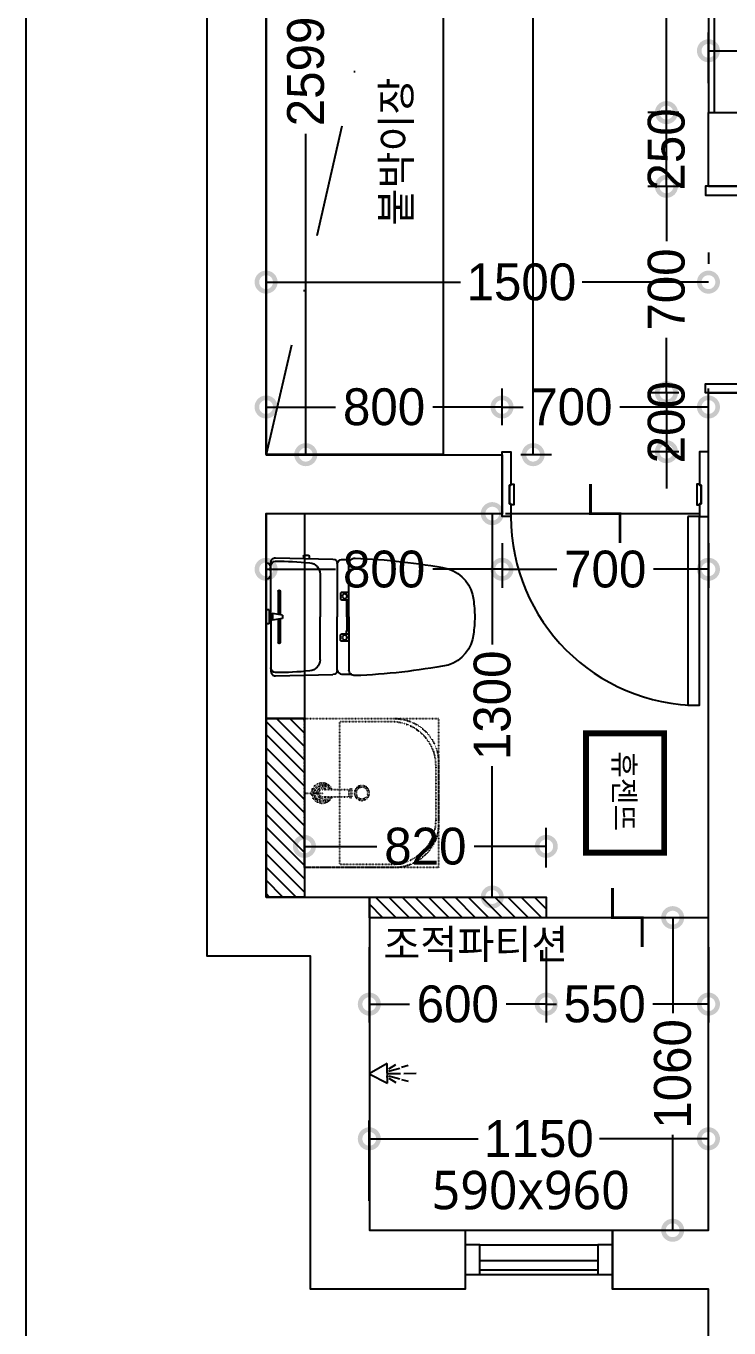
# Model space of a CAD drawing. Header units: millimetres. Extents: x 43335 to 261478, y -4312 to 41218.
# Drawn here: x 90929 to 93312, y 17286 to 21701 of the extents above; entities that cross this region are included whole.
import ezdxf

# ---------------------------------------------------------------- set-up
doc = ezdxf.new("R2010")
doc.units = ezdxf.units.MM
for name, pattern in [('CONT', [2, 1, 1]), ('DASHDOT', [25.4, 12.7, -6.35, 0, -6.35]), ('DOT', [0.25, 0, -0.25]), ('HIDDEN', [0.375, 0.25, -0.125])]:
    doc.linetypes.add(name, pattern=pattern)
for name, color, linetype in [('0-ELC TEXT', 7, 'Continuous'), ('06-FUR', 6, 'Continuous'), ('3.기호.계단선', 30, 'Continuous'), ('BATH', 5, 'Continuous'), ('CO-BATH', 6, 'Continuous'), ('DIM', 7, 'Continuous'), ('FIN', 2, 'Continuous'), ('HL', 6, 'HIDDEN'), ('P-门', 4, 'Continuous'), ('S-DIM', 7, 'Continuous'), ('TOILET-1', 6, 'Continuous'), ('문자선', 3, 'Continuous'), ('벽1', 2, 'Continuous'), ('욕실마감선', 4, 'Continuous'), ('인테리어_가구_제작', 6, 'Continuous'), ('인테리어_기타', 8, 'Continuous'), ('인테리어_해치_벽체', 8, 'Continuous'), ('평면_가구', 6, 'Continuous')]:
    doc.layers.add(name, color=color, linetype=linetype)
doc.layers.add('001_벽_창호', color=4, linetype='Continuous', lineweight=9)
doc.layers.add('C-LIGHITING', color=1, linetype='Continuous', lineweight=0)
doc.styles.add('돋움', font='malgun.ttf')
doc.styles.add('스타일1', font='HANDotum.ttf')
doc.styles.add('코레일둥고', font='HANDotum.ttf')
doc.dimstyles.new('50', dxfattribs={"dimscale": 50, "dimtxt": 2.5, "dimasz": 2.5, "dimexe": 1.25, "dimexo": 2, "dimtad": 0, "dimdec": 0, "dimtxsty": '스타일1', "dimblk": 'DOTSMALL', "dimcen": 2.5, "dimclrd": 1, "dimclre": 1, "dimclrt": 2, "dimadec": 0, "dimazin": 0, "dimtfac": 1, "dimtdec": 0, "dimtix": 1, "dimtmove": 0, "dimatfit": 3, "dimldrblk": 'DOTSMALL', "dimfxl": 1.25, "dimarcsym": 0})

# ---------------------------------------------------------------- blocks, each defined once
blk = doc.blocks.new('_DOTSMALL')
at = {"color": 0, "linetype": 'ByBlock', "const_width": 0.5}
blk.add_lwpolyline([(-0.0625, 0, 1), (0.0625, 0, 1)], format="xyb", close=True, dxfattribs=at)
blk = doc.blocks.new('*D206')
at = {"layer": 'Defpoints', "color": 0, "transparency": 16777216}
for p in [(91742.7, 20832.5), (91742.7, 20832.5), (93242.7, 20832.5)]:
    blk.add_point(p, dxfattribs=at)
at = {"layer": 'S-DIM', "color": 1, "lineweight": -2, "transparency": 16777216}
for p, q in [((91742.7, 20932.5), (91742.7, 20895)), ((93242.7, 20932.5), (93242.7, 20895)), ((91742.7, 20832.5), (92402.3, 20832.5)), ((93242.7, 20832.5), (92814.3, 20832.5))]:
    blk.add_line(p, q, dxfattribs=at)
at = {"layer": 'S-DIM', "color": 1, "lineweight": -2, "transparency": 16777216, "xscale": 125, "yscale": 125, "zscale": 125, "rotation": 180}
blk.add_blockref('_DOTSMALL', (91742.7, 20832.5), dxfattribs=at)
at = {"layer": 'S-DIM', "color": 1, "lineweight": -2, "transparency": 16777216, "xscale": 125, "yscale": 125, "zscale": 125}
blk.add_blockref('_DOTSMALL', (93242.7, 20832.5), dxfattribs=at)
at = {"layer": 'S-DIM', "color": 2, "transparency": 16777216, "insert": (92608.3, 20832.5), "char_height": 125, "attachment_point": 5, "style": '스타일1'}
blk.add_mtext('1500', dxfattribs=at)
blk = doc.blocks.new('gasdgasdgsd')
at = {"layer": 'CO-BATH', "color": 8, "linetype": 'DOT'}
for p, q in [((103359.9, 11032.7), (103054.9, 11032.7)), ((103054.9, 11032.7), (103054.9, 10527.7)), ((103349.9, 11022.7), (103174.9, 11022.7)), ((103174.9, 11022.7), (103174.9, 10537.7)), ((103499.9, 10687.7), (103499.9, 10872.7)), ((103509.9, 10677.7), (103509.9, 10882.7)), ((103054.9, 10780.2), (103119.9, 10780.2)), ((103114.9, 10792.7), (103205.4, 10792.7)), ((103205.4, 10793.7), (103210.4, 10793.7)), ((103205.4, 10766.7), (103205.4, 10793.7)), ((103210.4, 10794.7), (103215.4, 10794.7)), ((103210.4, 10765.7), (103210.4, 10794.7)), ((103215.4, 10765.7), (103215.4, 10794.7)), ((103114.9, 10767.7), (103205.4, 10767.7)), ((103205.4, 10766.7), (103210.4, 10766.7)), ((103210.4, 10765.7), (103215.4, 10765.7)), ((103054.9, 10527.7), (103359.9, 10527.7)), ((103174.9, 10537.7), (103349.9, 10537.7))]:
    blk.add_line(p, q, dxfattribs=at)
blk.add_lwpolyline([(103509.9, 10527.7), (103509.9, 11032.7), (103054.9, 11032.7), (103054.9, 10527.7)], close=True, dxfattribs=at)
for radius in [25, 20]:
    blk.add_circle((103249.9, 10780.2), radius, dxfattribs=at)
for centre, radius, start, end in [((103349.9, 10872.7), 150, 0, 90), ((103359.9, 10882.7), 150, 0, 90), ((103114.9, 10780.2), 35, 20.9248, 339.0751), ((103114.9, 10780.2), 30, 24.6243, 335.3757), ((103114.9, 10780.2), 25, 30, 330), ((103114.9, 10780.2), 18, 43.9829, 316.017), ((103114.9, 10780.2), 12.5, 90, 270), ((103349.9, 10687.7), 150, 270, 0), ((103359.9, 10677.7), 150, 270, 0)]:
    blk.add_arc(centre, radius, start, end, dxfattribs=at)
blk = doc.blocks.new('A$C4B2D31F0')
at = {"layer": 'FIN', "color": 4}
for p, q in [((185, 690.9), (20.4, 690.9)), ((37.2, 692.3), (24.7, 692.3)), ((37.2, 692.3), (49.7, 692.3)), ((200.9, 690.9), (365.5, 690.9)), ((47.7, 523.7), (192.9, 523.7)), ((338.2, 523.7), (192.9, 523.7)), ((12.6, 465.9), (192.9, 465.9)), ((373.3, 465.9), (192.9, 465.9)), ((192.9, 426.6), (13.7, 426.6)), ((192.9, 426.6), (372.2, 426.6))]:
    blk.add_line(p, q, dxfattribs=at)
for points in [[(20.4, 690.9), (7.9, 690.9, 0.421209), (-7.1, 675.5), (-2.4, 480.5, 0.001659)], [(365.5, 690.9), (378, 690.9, -0.421209), (392.9, 675.5), (388.3, 480.5, -0.001659)], [(12.6, 465.9, 0.371724), (-1.8, 451.2, 0.003515), (-1, 420.3, 0.320541)], [(373.3, 465.9, -0.371724), (387.7, 451.2, -0.003515), (386.9, 420.3, -0.320541)]]:
    blk.add_lwpolyline(points, format="xyb", dxfattribs=at)
for centre, radius, start, end in [((24.7, 707.3), 15, 180, 270), ((49.7, 707.3), 15, 270, 0), ((1004.3, 663.1), 1000, 179.3116, 185.9437), ((20.4, 674.9), 16, 90, 179.3116), ((365.5, 674.9), 16, 0.6884, 90), ((-618.4, 663.1), 1000, 354.0563, 0.6884), ((49.4, 563.7), 40, 185.9437, 267.5129), ((336.5, 563.7), 40, 272.4871, 354.0563), ((12.6, 480.9), 15, 181.3651, 270), ((373.3, 480.9), 15, 270, 358.6349), ((13.7, 406.6), 20, 90, 182.3333), ((2197.7, 495.6), 2205.9, 182.3333, 190.6081), ((-1811.8, 495.6), 2205.9, 349.3919, 357.6667), ((372.2, 406.6), 20, 357.6667, 90), ((148.7, 128.9), 125.5, 198.2964, 263.4241), ((237.2, 128.9), 125.5, 276.5759, 341.7036), ((192.9, 405.9), 405.9, 261.6993, 270), ((192.9, 405.9), 405.9, 270, 278.3007)]:
    blk.add_arc(centre, radius, start, end, dxfattribs=at)
at = {"layer": 'HL', "linetype": 'Continuous'}
for p, q in [((168.9, 697.3), (168.9, 707.3)), ((216.9, 697.3), (216.9, 707.3)), ((106.4, 666.3), (184.4, 666.3)), ((168.9, 697.3), (216.9, 697.3)), ((186, 692.5), (180.6, 697.3)), ((181.6, 685.5), (186, 692.5)), ((187, 651.2), (181.6, 685.5)), ((181.6, 685.5), (204.3, 685.5)), ((186, 692.5), (199.9, 692.5)), ((198.9, 651.2), (204.3, 685.5)), ((199.9, 692.5), (205.3, 697.3)), ((204.3, 685.5), (199.9, 692.5)), ((201.4, 666.3), (279.4, 666.3)), ((106.4, 659.3), (185.5, 659.3)), ((187, 651.2), (198.9, 651.2)), ((200.4, 659.3), (279.4, 659.3)), ((-16, 576.9), (-16, 564.8)), ((-12, 580.9), (-4.8, 580.9)), ((-12, 560.8), (-4.3, 560.8)), ((192.9, 433.7), (146.6, 433.7)), ((192.9, 433.7), (239.3, 433.7))]:
    blk.add_line(p, q, dxfattribs=at)
for points in [[(110.4, 426.6), (110.4, 450.8, -0.414214), (114.4, 454.8), (130.9, 454.8, -0.414214), (134.9, 450.8), (134.9, 435.2), (134.9, 426.6)], [(275.5, 426.6), (275.5, 450.8, 0.414214), (271.5, 454.8), (255, 454.8, 0.414214), (251, 450.8), (251, 435.2), (251, 426.6)], [(134.9, 435.2), (144.6, 435.2, -0.414214), (146.6, 433.2), (146.6, 426.6)], [(251, 435.2), (241.3, 435.2, 0.414214), (239.3, 433.2), (239.3, 426.6)]]:
    blk.add_lwpolyline(points, format="xyb", dxfattribs=at)
for centre in [(122.9, 440.9), (262.9, 440.9)]:
    blk.add_circle(centre, 8, dxfattribs=at)
for centre, radius, start, end in [((106.4, 662.8), 3.5, 90, 270), ((279.4, 662.8), 3.5, 270, 90), ((-12, 576.9), 4, 90, 180), ((-12, 564.8), 4, 180, 270)]:
    blk.add_arc(centre, radius, start, end, dxfattribs=at)
blk = doc.blocks.new('AC-8')
at = {"layer": 'BATH'}
for p, q in [((-50.8, 54), (-0.1, 142.7)), ((-0.1, 142.7), (45.4, 54)), ((45.4, 54), (-50.8, 54)), ((-24.7, 46.5), (-46.3, 12.2)), ((-13.5, 47.3), (-27.7, -7.9)), ((-1.6, 49.5), (-1.6, -10.8)), ((10.4, 47.3), (24.5, -7.9)), ((21.6, 46.5), (43.2, 12.2)), ((-31.4, -16.2), (-41.1, -49)), ((-1.6, -27.3), (-1.6, -88.5)), ((28.3, -16.2), (38, -49))]:
    blk.add_line(p, q, dxfattribs=at)
blk = doc.blocks.new('A$C1AC25B95')
at = {"layer": '욕실마감선', "color": 8}
for p, q in [((28.3, 72.3), (28.3, 75)), ((53.3, 73.7), (53.3, 75))]:
    blk.add_line(p, q, dxfattribs=at)
at = {"layer": 'TOILET-1', "linetype": 'Continuous', "xscale": 0.873786407766195, "yscale": 0.873786407766195, "zscale": 0.873786407766195, "rotation": 180}
blk.add_blockref('AC-8', (39.7, 124.7), dxfattribs=at)
blk = doc.blocks.new('*D307')
at = {"layer": 'Defpoints', "color": 0, "transparency": 16777216}
for p in [(94772.7, 21617.1), (93242.7, 21407.5), (94772.7, 21407.5)]:
    blk.add_point(p, dxfattribs=at)
at = {"layer": 'S-DIM', "color": 1, "lineweight": -2, "transparency": 16777216}
for p, q in [((93242.7, 21507.5), (93242.7, 21679.6)), ((94772.7, 21507.5), (94772.7, 21679.6)), ((93242.7, 21617.1), (93801.7, 21617.1)), ((94772.7, 21617.1), (94213.7, 21617.1))]:
    blk.add_line(p, q, dxfattribs=at)
at = {"layer": 'S-DIM', "color": 1, "lineweight": -2, "transparency": 16777216, "xscale": 125, "yscale": 125, "zscale": 125, "rotation": 180}
blk.add_blockref('_DOTSMALL', (93242.7, 21617.1), dxfattribs=at)
at = {"layer": 'S-DIM', "color": 1, "lineweight": -2, "transparency": 16777216, "xscale": 125, "yscale": 125, "zscale": 125}
blk.add_blockref('_DOTSMALL', (94772.7, 21617.1), dxfattribs=at)
at = {"layer": 'S-DIM', "color": 2, "transparency": 16777216, "insert": (94007.7, 21617.1), "char_height": 125, "attachment_point": 5, "style": '스타일1'}
blk.add_mtext('1530', dxfattribs=at)
blk = doc.blocks.new('*D268')
at = {"layer": 'Defpoints', "color": 0, "transparency": 16777216}
for p in [(92454.7, 20047.5), (92454.7, 18747.5), (92509.7, 18747.5)]:
    blk.add_point(p, dxfattribs=at)
at = {"layer": 'S-DIM', "color": 1, "lineweight": -2, "transparency": 16777216}
for p, q in [((92509.7, 20047.5), (92509.7, 19603.5)), ((92554.7, 20047.5), (92572.2, 20047.5)), ((92509.7, 18747.5), (92509.7, 19191.4)), ((92554.7, 18747.5), (92572.2, 18747.5))]:
    blk.add_line(p, q, dxfattribs=at)
at = {"layer": 'S-DIM', "color": 1, "lineweight": -2, "transparency": 16777216, "xscale": 125, "yscale": 125, "zscale": 125}
for p, rotation in [((92509.7, 20047.5), 90), ((92509.7, 18747.5), 270)]:
    blk.add_blockref('_DOTSMALL', p, dxfattribs=dict(at, rotation=rotation))
at = {"layer": 'S-DIM', "color": 2, "transparency": 16777216, "insert": (92509.7, 19397.5), "char_height": 125, "attachment_point": 5, "rotation": 90, "style": '스타일1'}
blk.add_mtext('1300', dxfattribs=at)
blk = doc.blocks.new('*D312')
at = {"layer": 'Defpoints', "color": 0, "transparency": 16777216}
for p in [(91742.7, 20047.5), (92542.7, 20047.5), (92542.7, 19858.8)]:
    blk.add_point(p, dxfattribs=at)
at = {"layer": 'S-DIM', "color": 1, "lineweight": -2, "transparency": 16777216}
for p, q in [((91742.7, 19947.5), (91742.7, 19796.3)), ((92542.7, 19947.5), (92542.7, 19796.3)), ((91742.7, 19858.8), (91977.6, 19858.8)), ((92542.7, 19858.8), (92307.9, 19858.8))]:
    blk.add_line(p, q, dxfattribs=at)
at = {"layer": 'S-DIM', "color": 1, "lineweight": -2, "transparency": 16777216, "xscale": 125, "yscale": 125, "zscale": 125, "rotation": 180}
blk.add_blockref('_DOTSMALL', (91742.7, 19858.8), dxfattribs=at)
at = {"layer": 'S-DIM', "color": 1, "lineweight": -2, "transparency": 16777216, "xscale": 125, "yscale": 125, "zscale": 125}
blk.add_blockref('_DOTSMALL', (92542.7, 19858.8), dxfattribs=at)
at = {"layer": 'S-DIM', "color": 2, "transparency": 16777216, "insert": (92142.7, 19858.8), "char_height": 125, "attachment_point": 5, "style": '스타일1'}
blk.add_mtext('800', dxfattribs=at)
blk = doc.blocks.new('*D269')
at = {"layer": 'Defpoints', "color": 0, "transparency": 16777216}
for p in [(92542.7, 20047.5), (93242.7, 20047.5), (93242.7, 19858.8)]:
    blk.add_point(p, dxfattribs=at)
at = {"layer": 'S-DIM', "color": 1, "lineweight": -2, "transparency": 16777216}
for p, q in [((92542.7, 19947.5), (92542.7, 19796.3)), ((93242.7, 19947.5), (93242.7, 19796.3)), ((92542.7, 19858.8), (92728.9, 19858.8)), ((93242.7, 19858.8), (93056.6, 19858.8))]:
    blk.add_line(p, q, dxfattribs=at)
at = {"layer": 'S-DIM', "color": 1, "lineweight": -2, "transparency": 16777216, "xscale": 125, "yscale": 125, "zscale": 125, "rotation": 180}
blk.add_blockref('_DOTSMALL', (92542.7, 19858.8), dxfattribs=at)
at = {"layer": 'S-DIM', "color": 1, "lineweight": -2, "transparency": 16777216, "xscale": 125, "yscale": 125, "zscale": 125}
blk.add_blockref('_DOTSMALL', (93242.7, 19858.8), dxfattribs=at)
at = {"layer": 'S-DIM', "color": 2, "transparency": 16777216, "insert": (92892.7, 19858.8), "char_height": 125, "attachment_point": 5, "style": '스타일1'}
blk.add_mtext('700', dxfattribs=at)
blk = doc.blocks.new('*D270')
at = {"layer": 'Defpoints', "color": 0, "transparency": 16777216}
for p in [(92092.7, 18677.5), (92692.7, 18677.5), (92692.7, 18384.2)]:
    blk.add_point(p, dxfattribs=at)
at = {"layer": 'S-DIM', "color": 1, "lineweight": -2, "transparency": 16777216}
for p, q in [((92092.7, 18577.5), (92092.7, 18321.7)), ((92692.7, 18577.5), (92692.7, 18321.7)), ((92092.7, 18384.2), (92228.4, 18384.2)), ((92692.7, 18384.2), (92557.1, 18384.2))]:
    blk.add_line(p, q, dxfattribs=at)
at = {"layer": 'S-DIM', "color": 1, "lineweight": -2, "transparency": 16777216, "xscale": 125, "yscale": 125, "zscale": 125, "rotation": 180}
blk.add_blockref('_DOTSMALL', (92092.7, 18384.2), dxfattribs=at)
at = {"layer": 'S-DIM', "color": 1, "lineweight": -2, "transparency": 16777216, "xscale": 125, "yscale": 125, "zscale": 125}
blk.add_blockref('_DOTSMALL', (92692.7, 18384.2), dxfattribs=at)
at = {"layer": 'S-DIM', "color": 2, "transparency": 16777216, "insert": (92392.7, 18384.2), "char_height": 125, "attachment_point": 5, "style": '스타일1'}
blk.add_mtext('600', dxfattribs=at)
blk = doc.blocks.new('*D271')
at = {"layer": 'Defpoints', "color": 0, "transparency": 16777216}
for p in [(92692.7, 18677.5), (93242.7, 18677.5), (93242.7, 18384.2)]:
    blk.add_point(p, dxfattribs=at)
at = {"layer": 'S-DIM', "color": 1, "lineweight": -2, "transparency": 16777216}
for p, q in [((92692.7, 18577.5), (92692.7, 18321.7)), ((93242.7, 18577.5), (93242.7, 18321.7)), ((92692.7, 18384.2), (92727.4, 18384.2)), ((93242.7, 18384.2), (93053.9, 18384.2))]:
    blk.add_line(p, q, dxfattribs=at)
at = {"layer": 'S-DIM', "color": 1, "lineweight": -2, "transparency": 16777216, "xscale": 125, "yscale": 125, "zscale": 125, "rotation": 180}
blk.add_blockref('_DOTSMALL', (92692.7, 18384.2), dxfattribs=at)
at = {"layer": 'S-DIM', "color": 1, "lineweight": -2, "transparency": 16777216, "xscale": 125, "yscale": 125, "zscale": 125}
blk.add_blockref('_DOTSMALL', (93242.7, 18384.2), dxfattribs=at)
at = {"layer": 'S-DIM', "color": 2, "transparency": 16777216, "insert": (92890.7, 18384.2), "char_height": 125, "attachment_point": 5, "style": '스타일1'}
blk.add_mtext('550', dxfattribs=at)
blk = doc.blocks.new('*D272')
at = {"layer": 'Defpoints', "color": 0, "transparency": 16777216}
for p in [(92092.7, 18677.5), (92092.7, 17617.5), (93121.4, 17617.5)]:
    blk.add_point(p, dxfattribs=at)
at = {"layer": 'S-DIM', "color": 1, "lineweight": -2, "transparency": 16777216}
for p, q in [((92192.7, 18677.5), (93183.9, 18677.5)), ((93121.4, 18677.5), (93121.4, 18353.5)), ((93121.4, 17617.5), (93121.4, 17941.4)), ((92192.7, 17617.5), (93183.9, 17617.5))]:
    blk.add_line(p, q, dxfattribs=at)
at = {"layer": 'S-DIM', "color": 1, "lineweight": -2, "transparency": 16777216, "xscale": 125, "yscale": 125, "zscale": 125}
for p, rotation in [((93121.4, 18677.5), 90), ((93121.4, 17617.5), 270)]:
    blk.add_blockref('_DOTSMALL', p, dxfattribs=dict(at, rotation=rotation))
at = {"layer": 'S-DIM', "color": 2, "transparency": 16777216, "insert": (93121.4, 18147.5), "char_height": 125, "attachment_point": 5, "rotation": 90, "style": '스타일1'}
blk.add_mtext('1060', dxfattribs=at)
blk = doc.blocks.new('*D273')
at = {"layer": 'Defpoints', "color": 0, "transparency": 16777216}
for p in [(93242.7, 21157.4), (93100.2, 20457.4), (93242.7, 20457.4)]:
    blk.add_point(p, dxfattribs=at)
at = {"layer": 'S-DIM', "color": 1, "lineweight": -2, "transparency": 16777216}
for p, q in [((93142.7, 21157.4), (93037.7, 21157.4)), ((93100.2, 21157.4), (93100.2, 20971.3)), ((93100.2, 20457.4), (93100.2, 20643.6)), ((93142.7, 20457.4), (93037.7, 20457.4))]:
    blk.add_line(p, q, dxfattribs=at)
at = {"layer": 'S-DIM', "color": 1, "lineweight": -2, "transparency": 16777216, "xscale": 125, "yscale": 125, "zscale": 125}
for p, rotation in [((93100.2, 21157.4), 90), ((93100.2, 20457.4), 270)]:
    blk.add_blockref('_DOTSMALL', p, dxfattribs=dict(at, rotation=rotation))
at = {"layer": 'S-DIM', "color": 2, "transparency": 16777216, "insert": (93100.2, 20807.4), "char_height": 125, "attachment_point": 5, "rotation": 90, "style": '스타일1'}
blk.add_mtext('700', dxfattribs=at)
blk = doc.blocks.new('*D274')
at = {"layer": 'Defpoints', "color": 0, "transparency": 16777216}
for p in [(93242.7, 20457.4), (93100.2, 20257.5), (93242.7, 20257.5)]:
    blk.add_point(p, dxfattribs=at)
at = {"layer": 'S-DIM', "color": 1, "lineweight": -2, "transparency": 16777216}
for p, q in [((93100.2, 20457.4), (93100.2, 20582.4)), ((93142.7, 20457.4), (93037.7, 20457.4)), ((93100.2, 20457.4), (93100.2, 20257.5)), ((93142.7, 20257.5), (93037.7, 20257.5)), ((93100.2, 20257.5), (93100.2, 20132.5))]:
    blk.add_line(p, q, dxfattribs=at)
at = {"layer": 'S-DIM', "color": 1, "lineweight": -2, "transparency": 16777216, "xscale": 125, "yscale": 125, "zscale": 125}
for p, rotation in [((93100.2, 20457.4), 270), ((93100.2, 20257.5), 90)]:
    blk.add_blockref('_DOTSMALL', p, dxfattribs=dict(at, rotation=rotation))
at = {"layer": 'S-DIM', "color": 2, "transparency": 16777216, "insert": (93100.2, 20357.5), "char_height": 125, "attachment_point": 5, "rotation": 90, "style": '스타일1'}
blk.add_mtext('200', dxfattribs=at)
blk = doc.blocks.new('*D313')
at = {"layer": 'Defpoints', "color": 0, "transparency": 16777216}
for p in [(91742.7, 20409.1), (91742.7, 20247.5), (92542.7, 20247.5)]:
    blk.add_point(p, dxfattribs=at)
at = {"layer": 'S-DIM', "color": 1, "lineweight": -2, "transparency": 16777216}
for p, q in [((91742.7, 20347.5), (91742.7, 20471.6)), ((92542.7, 20347.5), (92542.7, 20471.6)), ((91742.7, 20409.1), (91977.6, 20409.1)), ((92542.7, 20409.1), (92307.9, 20409.1))]:
    blk.add_line(p, q, dxfattribs=at)
at = {"layer": 'S-DIM', "color": 1, "lineweight": -2, "transparency": 16777216, "xscale": 125, "yscale": 125, "zscale": 125, "rotation": 180}
blk.add_blockref('_DOTSMALL', (91742.7, 20409.1), dxfattribs=at)
at = {"layer": 'S-DIM', "color": 1, "lineweight": -2, "transparency": 16777216, "xscale": 125, "yscale": 125, "zscale": 125}
blk.add_blockref('_DOTSMALL', (92542.7, 20409.1), dxfattribs=at)
at = {"layer": 'S-DIM', "color": 2, "transparency": 16777216, "insert": (92142.7, 20409.1), "char_height": 125, "attachment_point": 5, "style": '스타일1'}
blk.add_mtext('800', dxfattribs=at)
blk = doc.blocks.new('*D275')
at = {"layer": 'Defpoints', "color": 0, "transparency": 16777216}
for p in [(93242.7, 20409.1), (92542.7, 20247.5), (93242.7, 20247.5)]:
    blk.add_point(p, dxfattribs=at)
at = {"layer": 'S-DIM', "color": 1, "lineweight": -2, "transparency": 16777216}
for p, q in [((92542.7, 20347.5), (92542.7, 20471.6)), ((93242.7, 20347.5), (93242.7, 20471.6)), ((92542.7, 20409.1), (92614.1, 20409.1)), ((93242.7, 20409.1), (92941.7, 20409.1))]:
    blk.add_line(p, q, dxfattribs=at)
at = {"layer": 'S-DIM', "color": 1, "lineweight": -2, "transparency": 16777216, "xscale": 125, "yscale": 125, "zscale": 125, "rotation": 180}
blk.add_blockref('_DOTSMALL', (92542.7, 20409.1), dxfattribs=at)
at = {"layer": 'S-DIM', "color": 1, "lineweight": -2, "transparency": 16777216, "xscale": 125, "yscale": 125, "zscale": 125}
blk.add_blockref('_DOTSMALL', (93242.7, 20409.1), dxfattribs=at)
at = {"layer": 'S-DIM', "color": 2, "transparency": 16777216, "insert": (92777.9, 20409.1), "char_height": 125, "attachment_point": 5, "style": '스타일1'}
blk.add_mtext('700', dxfattribs=at)
blk = doc.blocks.new('*D258')
at = {"layer": 'Defpoints', "color": 0, "transparency": 16777216}
for p in [(93100.2, 21407.5), (93242.7, 21407.5), (93242.7, 21157.4)]:
    blk.add_point(p, dxfattribs=at)
at = {"layer": 'S-DIM', "color": 1, "lineweight": -2, "transparency": 16777216}
for p, q in [((93100.2, 21407.5), (93100.2, 21532.5)), ((93142.7, 21407.5), (93037.7, 21407.5)), ((93100.2, 21157.4), (93100.2, 21407.5)), ((93142.7, 21157.4), (93037.7, 21157.4)), ((93100.2, 21157.4), (93100.2, 21032.4))]:
    blk.add_line(p, q, dxfattribs=at)
at = {"layer": 'S-DIM', "color": 1, "lineweight": -2, "transparency": 16777216, "xscale": 125, "yscale": 125, "zscale": 125}
for p, rotation in [((93100.2, 21407.5), 270), ((93100.2, 21157.4), 90)]:
    blk.add_blockref('_DOTSMALL', p, dxfattribs=dict(at, rotation=rotation))
at = {"layer": 'S-DIM', "color": 2, "transparency": 16777216, "insert": (93100.2, 21282.5), "char_height": 125, "attachment_point": 5, "rotation": 90, "style": '스타일1'}
blk.add_mtext('250', dxfattribs=at)
blk = doc.blocks.new('*D309')
at = {"layer": 'Defpoints', "color": 0, "transparency": 16777216}
for p in [(93100.2, 22757.5), (93242.7, 22757.5), (93242.7, 21407.5)]:
    blk.add_point(p, dxfattribs=at)
at = {"layer": 'S-DIM', "color": 1, "lineweight": -2, "transparency": 16777216}
for p, q in [((93142.7, 22757.5), (93037.7, 22757.5)), ((93100.2, 22757.5), (93100.2, 22288.5)), ((93100.2, 21407.5), (93100.2, 21876.4)), ((93142.7, 21407.5), (93037.7, 21407.5))]:
    blk.add_line(p, q, dxfattribs=at)
at = {"layer": 'S-DIM', "color": 1, "lineweight": -2, "transparency": 16777216, "xscale": 125, "yscale": 125, "zscale": 125}
for p, rotation in [((93100.2, 22757.5), 90), ((93100.2, 21407.5), 270)]:
    blk.add_blockref('_DOTSMALL', p, dxfattribs=dict(at, rotation=rotation))
at = {"layer": 'S-DIM', "color": 2, "transparency": 16777216, "insert": (93100.2, 22082.5), "char_height": 125, "attachment_point": 5, "rotation": 90, "style": '스타일1'}
blk.add_mtext('1350', dxfattribs=at)
blk = doc.blocks.new('*D310')
at = {"layer": 'Defpoints', "color": 0, "transparency": 16777216}
for p in [(91742.7, 22846.5), (91877.2, 22846.5), (91742.7, 20247.5)]:
    blk.add_point(p, dxfattribs=at)
at = {"layer": 'S-DIM', "color": 1, "lineweight": -2, "transparency": 16777216}
for p, q in [((91842.7, 22846.5), (91939.7, 22846.5)), ((91877.2, 22846.5), (91877.2, 21758.4)), ((91877.2, 20247.5), (91877.2, 21335.5)), ((91842.7, 20247.5), (91939.7, 20247.5))]:
    blk.add_line(p, q, dxfattribs=at)
at = {"layer": 'S-DIM', "color": 1, "lineweight": -2, "transparency": 16777216, "xscale": 125, "yscale": 125, "zscale": 125}
for p, rotation in [((91877.2, 22846.5), 90), ((91877.2, 20247.5), 270)]:
    blk.add_blockref('_DOTSMALL', p, dxfattribs=dict(at, rotation=rotation))
at = {"layer": 'S-DIM', "color": 2, "transparency": 16777216, "insert": (91877.2, 21547), "char_height": 125, "attachment_point": 5, "rotation": 90, "style": '스타일1'}
blk.add_mtext('2599', dxfattribs=at)
blk = doc.blocks.new('*D298')
at = {"layer": 'Defpoints', "color": 0, "transparency": 16777216}
for p in [(91872.7, 18919.2), (91872.7, 18747.5), (92692.7, 18747.5)]:
    blk.add_point(p, dxfattribs=at)
at = {"layer": 'S-DIM', "color": 1, "lineweight": -2, "transparency": 16777216}
for p, q in [((91872.7, 18847.5), (91872.7, 18981.7)), ((92692.7, 18847.5), (92692.7, 18981.7)), ((91872.7, 18919.2), (92117.6, 18919.2)), ((92692.7, 18919.2), (92447.9, 18919.2))]:
    blk.add_line(p, q, dxfattribs=at)
at = {"layer": 'S-DIM', "color": 1, "lineweight": -2, "transparency": 16777216, "xscale": 125, "yscale": 125, "zscale": 125, "rotation": 180}
blk.add_blockref('_DOTSMALL', (91872.7, 18919.2), dxfattribs=at)
at = {"layer": 'S-DIM', "color": 1, "lineweight": -2, "transparency": 16777216, "xscale": 125, "yscale": 125, "zscale": 125}
blk.add_blockref('_DOTSMALL', (92692.7, 18919.2), dxfattribs=at)
at = {"layer": 'S-DIM', "color": 2, "transparency": 16777216, "insert": (92282.7, 18919.2), "char_height": 125, "attachment_point": 5, "style": '스타일1'}
blk.add_mtext('820', dxfattribs=at)
blk = doc.blocks.new('*D299')
at = {"layer": 'Defpoints', "color": 0, "transparency": 16777216}
for p in [(93242.7, 17927.6), (92092.7, 17617.5), (93242.7, 17617.5)]:
    blk.add_point(p, dxfattribs=at)
at = {"layer": 'S-DIM', "color": 1, "lineweight": -2, "transparency": 16777216}
for p, q in [((92092.7, 17717.5), (92092.7, 17990.1)), ((93242.7, 17717.5), (93242.7, 17990.1)), ((92092.7, 17927.6), (92461.7, 17927.6)), ((93242.7, 17927.6), (92873.7, 17927.6))]:
    blk.add_line(p, q, dxfattribs=at)
at = {"layer": 'S-DIM', "color": 1, "lineweight": -2, "transparency": 16777216, "xscale": 125, "yscale": 125, "zscale": 125, "rotation": 180}
blk.add_blockref('_DOTSMALL', (92092.7, 17927.6), dxfattribs=at)
at = {"layer": 'S-DIM', "color": 1, "lineweight": -2, "transparency": 16777216, "xscale": 125, "yscale": 125, "zscale": 125}
blk.add_blockref('_DOTSMALL', (93242.7, 17927.6), dxfattribs=at)
at = {"layer": 'S-DIM', "color": 2, "transparency": 16777216, "insert": (92667.7, 17927.6), "char_height": 125, "attachment_point": 5, "style": '스타일1'}
blk.add_mtext('1150', dxfattribs=at)
blk = doc.blocks.new('ahsuehd')
at = {"layer": 'P-门', "ltscale": 15}
for p, q in [((45929.5, -22425), (45929.5, -22625)), ((46429.5, -22425), (46429.5, -22625)), ((45979.5, -22475), (46379.5, -22475)), ((45979.5, -22575), (46379.5, -22575))]:
    blk.add_line(p, q, dxfattribs=at)
for points in [[(46964.5, -18915), (46964.5, -18885), (46744.5, -18885), (46744.5, -18915), (46857.5, -18915), (46857.5, -18910), (46921.5, -18910), (46921.5, -18915)], [(46964.5, -19555), (46964.5, -19585), (46744.5, -19585), (46744.5, -19555), (46857.5, -19555), (46857.5, -19560), (46921.5, -19560), (46921.5, -19555)], [(46084.5, -20005), (46054.5, -20005), (46054.5, -19785), (46084.5, -19785), (46084.5, -19898), (46079.5, -19898), (46079.5, -19962), (46084.5, -19962)], [(46724.5, -20005), (46754.5, -20005), (46754.5, -19785), (46724.5, -19785), (46724.5, -19898), (46729.5, -19898), (46729.5, -19962), (46724.5, -19962)], [(46084.5, -19962), (46079.5, -19962), (46079.5, -19898), (46084.5, -19898), (46084.5, -19895), (46094.5, -19895), (46094.5, -19965), (46084.5, -19965)], [(46724.5, -19962), (46729.5, -19962), (46729.5, -19898), (46724.5, -19898), (46724.5, -19895), (46714.5, -19895), (46714.5, -19965), (46724.5, -19965)], [(46684.5, -20005), (46684.5, -20645), (46724.5, -20645), (46724.5, -20005)], [(45979.5, -22575), (45979.5, -22475), (45929.5, -22475), (45929.5, -22575), (45979.5, -22575)], [(46429.5, -22575), (46429.5, -22475), (46379.5, -22475), (46379.5, -22575), (46429.5, -22575)]]:
    blk.add_lwpolyline(points, close=True, dxfattribs=at)
for points in [[(46379.5, -22529), (45979.5, -22529)], [(45979.5, -22559), (46379.5, -22559)]]:
    blk.add_lwpolyline(points, dxfattribs=at)
blk.add_arc((46724.5, -20005), 640, 180, 270, dxfattribs=at)
blk = doc.blocks.new('aheishx')
at = {"layer": '인테리어_해치_벽체'}
h = blk.add_hatch(dxfattribs=at)
h.set_pattern_fill('ANSI31', color=256, scale=10, angle=450)
h.paths.add_polyline_path([(52324.5, 41318.4), (52454.5, 41318.4), (52454.5, 41118.4), (52324.5, 41118.4)])
h.paths.add_polyline_path([(52764.5, 37528.3), (53864.5, 37528.3), (53864.5, 37328.5), (52764.5, 37328.5)])
edge = h.paths.add_edge_path()
edge.add_arc((53994.5, 43177.4), 500, 180, 270)
edge.add_line((53994.5, 42677.4), (54394.5, 42677.4))
edge.add_line((54394.5, 42677.4), (54394.5, 42777.4))
edge.add_line((54394.5, 42777.4), (53994.5, 42777.4))
edge.add_arc((53994.5, 43177.4), 400, 180, 270, ccw=False)
edge.add_line((53594.5, 43177.4), (53494.5, 43177.4))
edge = h.paths.add_edge_path()
edge.add_arc((53994.5, 43777.4), 500, 90, 180, ccw=False)
edge.add_line((53994.5, 44277.4), (54394.5, 44277.4))
edge.add_line((54394.5, 44277.4), (54394.5, 44177.4))
edge.add_line((54394.5, 44177.4), (53994.5, 44177.4))
edge.add_arc((53994.5, 43777.4), 400, 90, 180)
edge.add_line((53594.5, 43777.4), (53494.5, 43777.4))
h.paths.add_polyline_path([(54964.5, 41318.4), (55314.5, 41318.4), (55314.5, 41218.4), (54964.5, 41218.4)])
h.paths.add_polyline_path([(56264.5, 41318.4), (56754.5, 41318.4), (56754.5, 41218.4), (56264.5, 41218.4)])
h.paths.add_polyline_path([(54964.5, 39338.4), (55314.5, 39338.4), (55314.5, 39138.4), (54964.5, 39138.4)])
h.paths.add_polyline_path([(56264.5, 39338.4), (56399.5, 39338.4), (56399.5, 39138.4), (56264.5, 39138.4)])
h.paths.add_polyline_path([(58404.5, 39338.4), (58404.5, 40068.4), (58334.5, 40068.4), (58334.5, 39338.4)])
h.paths.add_polyline_path([(58334.5, 39338.4), (57629.5, 39338.4), (57629.5, 39468.4), (58334.5, 39468.4)])
h.paths.add_polyline_path([(59824.5, 48177.4), (60444.5, 48177.4), (60444.5, 48032.4), (59824.5, 48032.4)])
h.paths.add_polyline_path([(45604.5, 38658.4), (46204.5, 38658.4), (46204.5, 38588.4), (45604.5, 38588.4)])
h.paths.add_polyline_path([(45254.5, 38658.4), (45254.5, 39263.4), (45384.5, 39263.4), (45384.5, 38658.4)])
h.paths.add_polyline_path([(46709.5, 46807.4), (46709.5, 43768.4), (46609.5, 43768.4), (46609.5, 46807.4)])
at = {"layer": '문자선'}
for points in [[(45254.5, 38658.4), (45254.5, 39263.4), (45384.5, 39263.4), (45384.5, 38658.4), (45254.5, 38658.4)], [(45604.5, 38658.4), (46204.5, 38658.4), (46204.5, 38588.4), (45604.5, 38588.4), (45604.5, 38658.4)]]:
    blk.add_lwpolyline(points, dxfattribs=at)
blk = doc.blocks.new('aheishxsdfe')
at = {"layer": '벽1'}
for points in [[(46154.5, 48153.4), (46154.5, 48053.4), (45254.5, 48053.4), (45254.5, 47032.4), (46564.5, 47032.4), (46564.5, 46807.4), (45254.5, 46807.4), (45254.5, 40158.4), (46054.5, 40158.4), (46054.5, 39958.4), (45254.5, 39958.4), (45254.5, 38658.4), (45604.5, 38658.4), (45604.5, 37528.4), (45929.5, 37528.4), (45929.5, 37328.4), (45404.5, 37328.4), (45404.5, 38458.4), (45054.5, 38458.4), (45054.5, 48153.4), (46154.5, 48153.4)], [(46754.5, 41068.4), (46754.5, 41318.4), (48284.5, 41318.4), (48284.5, 42668.4), (46609.5, 42668.4), (46609.5, 42868.4), (48484.5, 42868.4), (48484.5, 41318.4), (48924.5, 41318.4), (48924.5, 41118.4), (46954.5, 41118.4), (46954.5, 41068.4), (46754.5, 41068.4)]]:
    blk.add_lwpolyline(points, dxfattribs=at)
blk.add_lwpolyline([(46954.5, 40368.4), (46954.5, 37528.4), (47419.5, 37528.4), (47419.5, 37328.4), (46954.5, 37328.4), (46956.5, 35897.3), (47754.5, 35897.3), (47754.5, 35697.3), (46754.5, 35697.4), (46754.5, 37328.4), (46429.5, 37328.4), (46429.5, 37528.4), (46754.5, 37528.4), (46754.5, 40368.4)], close=True, dxfattribs=at)
blk = doc.blocks.new('*D365')
at = {"layer": 'Defpoints', "color": 0, "transparency": 16777216}
for p in [(92581.8, 26896.5), (92506.1, 20247.5), (92648.2, 20247.5)]:
    blk.add_point(p, dxfattribs=at)
at = {"layer": 'S-DIM', "color": 1, "lineweight": -2, "transparency": 16777216}
for p, q in [((92648.2, 26896.5), (92648.2, 24274.8)), ((92681.8, 26896.5), (92710.7, 26896.5)), ((92648.2, 20247.5), (92648.2, 23851.3)), ((92606.1, 20247.5), (92710.7, 20247.5))]:
    blk.add_line(p, q, dxfattribs=at)
at = {"layer": 'S-DIM', "color": 1, "lineweight": -2, "transparency": 16777216, "xscale": 125, "yscale": 125, "zscale": 125}
for p, rotation in [((92648.2, 26896.5), 90), ((92648.2, 20247.5), 270)]:
    blk.add_blockref('_DOTSMALL', p, dxfattribs=dict(at, rotation=rotation))
at = {"layer": 'S-DIM', "color": 2, "transparency": 16777216, "insert": (92648.2, 24063), "char_height": 125, "attachment_point": 5, "rotation": 90, "style": '스타일1'}
blk.add_mtext('6649', dxfattribs=at)

msp = doc.modelspace()

# ---------------------------------------------------------------- hatches: boundary and pattern name
at = {"layer": '인테리어_가구_제작', "linetype": 'CONT', "ltscale": 200}
h = msp.add_hatch(dxfattribs=at)
h.set_pattern_fill('ANGLE', color=8)
h.set_pattern_definition([(0, (46488.259, 89.011), (0, 6.985), [5.08, -1.905]), (90, (46488.259, 89.011), (-6.985, 4e-16), [5.08, -1.905])])
edge = h.paths.add_edge_path()
edge.add_arc((91902.7, 27281.4), 60, 0, 360)
edge = h.paths.add_edge_path()
edge.add_arc((101612.7, 17777.4), 60, 0, 360)
edge = h.paths.add_edge_path()
edge.add_arc((106772.7, 27281.4), 60, 0, 360)

# ---------------------------------------------------------------- linework, layer by layer
at = {"layer": '001_벽_창호', "const_width": 20}
msp.add_lwpolyline([(92827.7, 19302.5), (93092.7, 19302.5), (93092.7, 18897.5), (92827.7, 18897.5)], close=True, dxfattribs=at)
at = {"layer": 'C-LIGHITING', "const_width": 10}
for points in [[(92842.7, 20147.5), (92842.7, 20047.5), (92942.7, 20047.5), (92942.7, 19947.5)], [(92917.7, 18777.5), (92917.7, 18677.5), (93017.7, 18677.5), (93017.7, 18577.5)]]:
    msp.add_lwpolyline(points, dxfattribs=at)
at = {"layer": 'DIM'}
msp.add_lwpolyline([(90928.6, 29745.2), (111928.6, 29745.2), (111928.6, 14895.2), (90928.6, 14895.2)], close=True, dxfattribs=at)
at = {"layer": '문자선'}
msp.add_lwpolyline([(91872.7, 19352.5), (91742.7, 19352.5), (91742.7, 20047.5), (91872.7, 20047.5)], close=True, dxfattribs=at)
at = {"layer": '인테리어_가구_제작', "color": 1, "linetype": 'DASHDOT', "ltscale": 30}
msp.add_lwpolyline([(92342.7, 22846.5), (91742.7, 20247.5)], dxfattribs=at)
at = {"layer": '인테리어_가구_제작', "color": 8, "linetype": 'CONT', "ltscale": 200}
for points in [[(92542.7, 20047.5), (92542.7, 20047.5)], [(92572.7, 20047.5), (93212.7, 20047.5)], [(92692.7, 18677.5), (93242.7, 18677.5)]]:
    msp.add_lwpolyline(points, dxfattribs=at)
at = {"layer": '평면_가구'}
msp.add_lwpolyline([(92342.7, 22846.5), (92342.7, 20247.5), (91742.7, 20247.5), (91742.7, 26896.5), (92342.7, 26896.5), (92342.7, 23746.5)], dxfattribs=at)
for points in [[(91742.7, 22846.5), (92342.7, 22846.5), (92342.7, 20247.5), (91742.7, 20247.5)], [(93262.7, 21857.5), (93242.7, 21857.5), (93242.7, 21407.5), (93262.7, 21407.5)]]:
    msp.add_lwpolyline(points, close=True, dxfattribs=at)

# ---------------------------------------------------------------- block references
at = {"layer": '06-FUR', "xscale": -0.7874015748031495, "yscale": 0.7874015748031495, "zscale": 0.7874015748031495, "rotation": 270.5568699373067}
msp.add_blockref('A$C1AC25B95', (92093, 18116.1), dxfattribs=at)
at = {"layer": '3.기호.계단선', "xscale": -1, "rotation": 180}
msp.add_blockref('gasdgasdgsd', (-11182.2, 29880.2), dxfattribs=at)
at = {"layer": 'DIM'}
for name, p in [('ahsuehd', (46488.3, 40042.5)), ('aheishxsdfe', (46488.3, -19911)), ('aheishx', (46488.3, -19911))]:
    msp.add_blockref(name, p, dxfattribs=at)
at = {"layer": 'TOILET-1', "xscale": -1, "rotation": 90}
msp.add_blockref('A$C4B2D31F0', (92450, 19890.4), dxfattribs=at)

# ---------------------------------------------------------------- texts
at = {"layer": '0-ELC TEXT', "style": '코레일둥고'}
for s, height, rotation, p in [('붙박이장', 100, 90, (92233.3, 21024.3)), ('휴젠뜨', 72, 270, (92921, 19242))]:
    msp.add_text(s, height=height, rotation=rotation, dxfattribs=at).set_placement(p)
msp.add_text('조적파티션', height=100, dxfattribs=at).set_placement((92140.1, 18537.8))
at = {"layer": '인테리어_기타', "color": 152, "true_color": 0x2776bb, "insert": (92975.9, 17819), "char_height": 130.2, "attachment_point": 3, "style": '돋움'}
msp.add_mtext_dynamic_manual_height_columns('590x960', width=952.922, gutter_width=193.6, heights=[273.4], dxfattribs=at)

# ---------------------------------------------------------------- dimensions: what is measured, and where the dimension line sits
at = {"layer": 'S-DIM'}
for base, p1, p2, angle, picture, middle in [((92648.2, 20247.5), (92581.8, 26896.5), (92506.1, 20247.5), 90, '*D365', (92648.2, 24063)), ((91742.7, 20832.5), (93242.7, 20832.5), (91742.7, 20832.5), 180, '*D206', (92608.3, 20832.5))]:
    dim = msp.add_linear_dim(base=base, p1=p1, p2=p2, angle=angle, dimstyle='50', dxfattribs=at)
    dim.commit()
    dim.dimension.update_dxf_attribs({"geometry": picture, "text_midpoint": middle, "dimtype": 160})
for base, p1, p2, picture, middle in [((91877.2, 22846.5), (91742.7, 20247.5), (91742.7, 22846.5), '*D310', (91877.2, 21547)), ((93100.2, 22757.5), (93242.7, 21407.5), (93242.7, 22757.5), '*D309', (93100.2, 22082.5)), ((93100.2, 21407.5), (93242.7, 21157.4), (93242.7, 21407.5), '*D258', (93100.2, 21282.5)), ((93100.2, 20457.4), (93242.7, 21157.4), (93242.7, 20457.4), '*D273', (93100.2, 20807.4)), ((93100.2, 20257.5), (93242.7, 20457.4), (93242.7, 20257.5), '*D274', (93100.2, 20357.5)), ((92509.7, 18747.5), (92454.7, 20047.5), (92454.7, 18747.5), '*D268', (92509.7, 19397.5)), ((93121.4, 17617.5), (92092.7, 18677.5), (92092.7, 17617.5), '*D272', (93121.4, 18147.5))]:
    dim = msp.add_linear_dim(base=base, p1=p1, p2=p2, angle=90, dimstyle='50', dxfattribs=at)
    dim.commit()
    dim.dimension.update_dxf_attribs({"geometry": picture, "text_midpoint": middle})
for base, p1, p2, picture, middle in [((94772.7, 21617.1), (93242.7, 21407.5), (94772.7, 21407.5), '*D307', (94007.7, 21617.1)), ((91742.7, 20409.1), (92542.7, 20247.5), (91742.7, 20247.5), '*D313', (92142.7, 20409.1)), ((92542.7, 19858.8), (91742.7, 20047.5), (92542.7, 20047.5), '*D312', (92142.7, 19858.8)), ((93242.7, 19858.8), (92542.7, 20047.5), (93242.7, 20047.5), '*D269', (92892.7, 19858.8)), ((91872.7, 18919.2), (92692.7, 18747.5), (91872.7, 18747.5), '*D298', (92282.7, 18919.2)), ((92692.7, 18384.2), (92092.7, 18677.5), (92692.7, 18677.5), '*D270', (92392.7, 18384.2)), ((93242.7, 17927.6), (92092.7, 17617.5), (93242.7, 17617.5), '*D299', (92667.7, 17927.6))]:
    dim = msp.add_linear_dim(base=base, p1=p1, p2=p2, dimstyle='50', dxfattribs=at)
    dim.commit()
    dim.dimension.update_dxf_attribs({"geometry": picture, "text_midpoint": middle})
for base, p1, p2, picture, middle in [((93242.7, 20409.1), (92542.7, 20247.5), (93242.7, 20247.5), '*D275', (92777.9, 20409.1)), ((93242.7, 18384.2), (92692.7, 18677.5), (93242.7, 18677.5), '*D271', (92890.7, 18384.2))]:
    dim = msp.add_linear_dim(base=base, p1=p1, p2=p2, dimstyle='50', dxfattribs=at)
    dim.commit()
    dim.dimension.update_dxf_attribs({"geometry": picture, "text_midpoint": middle, "dimtype": 160})

doc.saveas('drawing.dxf')
